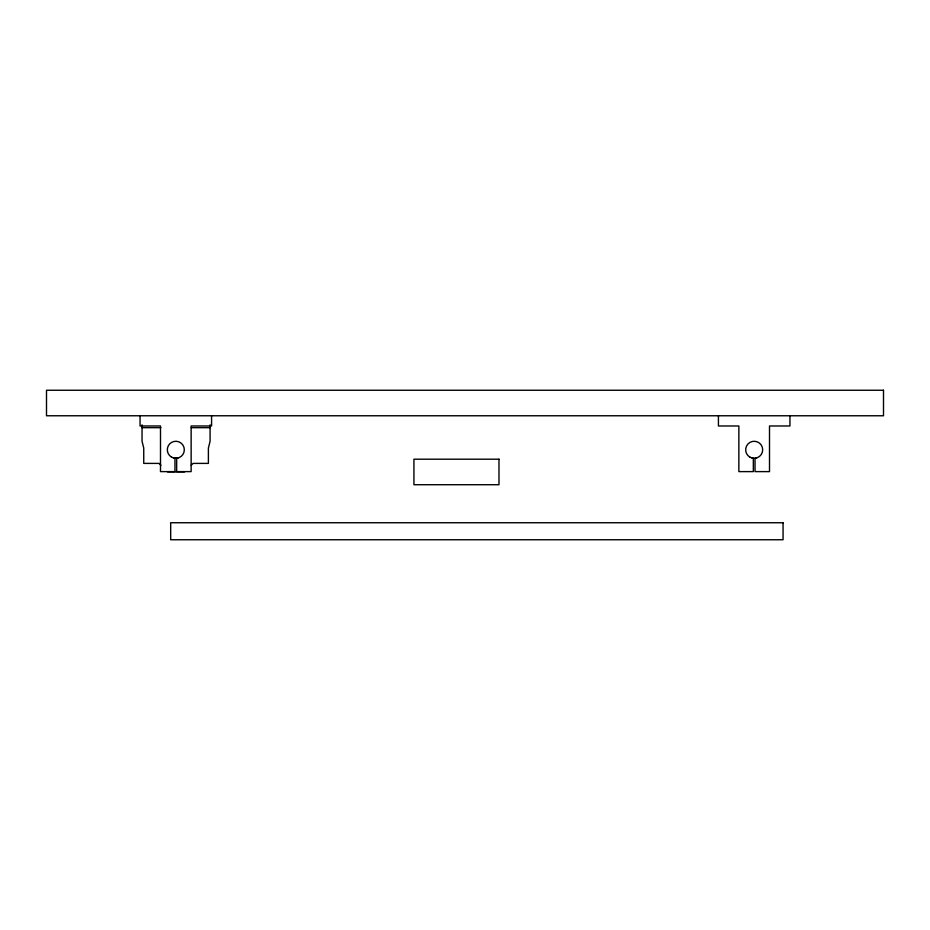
<?xml version="1.0" encoding="UTF-8"?>
<svg xmlns="http://www.w3.org/2000/svg" width="930" height="930" viewBox="0 0 930 930"><rect width="100%" height="100%" fill="white"/><g stroke="black" fill="none" stroke-linecap="round" stroke-linejoin="round"><path stroke-width="1.4" d="M191.185 465.279L193.08 463.396L208.39 463.396L208.39 448.086L210.087 441.273L210.087 424.836M178.025 458.037L176.665 458.223L176.665 471.615L191.138 471.615L191.138 425.975L211.575 425.975L211.575 415.768M756.381 458.037L755.032 458.223L755.032 471.615L769.505 471.615L769.505 425.975L789.942 425.975L789.942 415.768M142.046 427.672L160.867 427.672M191.266 427.672L210.087 427.672M167.563 471.894L184.57 471.894M751.975 458.037L753.335 458.223L753.335 471.615L738.862 471.615L738.862 425.975L718.425 425.975L718.425 415.768M173.619 458.037L174.968 458.223L174.968 471.615L160.495 471.615L160.495 425.975L140.058 425.975L140.058 415.768M160.948 465.279L159.053 463.396L143.743 463.396L143.743 448.086L142.046 441.273L142.046 424.836M176.351 458.281A8.51 8.51 0 0 1 174.143 458.072M883.5 390.251L46.5 390.251L46.5 415.768L883.5 415.768L883.5 390.251M498.98 459.199L413.931 459.199L413.931 484.716L498.98 484.716L498.98 459.199M783.06 522.741L170.678 522.741L170.678 539.749L783.06 539.749L783.06 522.741M749.929 457.153A8.51 8.51 0 0 0 762.693 449.783A8.51 8.51 0 0 0 749.929 442.413A8.51 8.51 0 0 0 749.929 457.153M171.562 457.153A8.51 8.51 0 0 0 184.326 449.783A8.51 8.51 0 0 0 171.562 442.413A8.51 8.51 0 0 0 171.562 457.153"/></g></svg>
